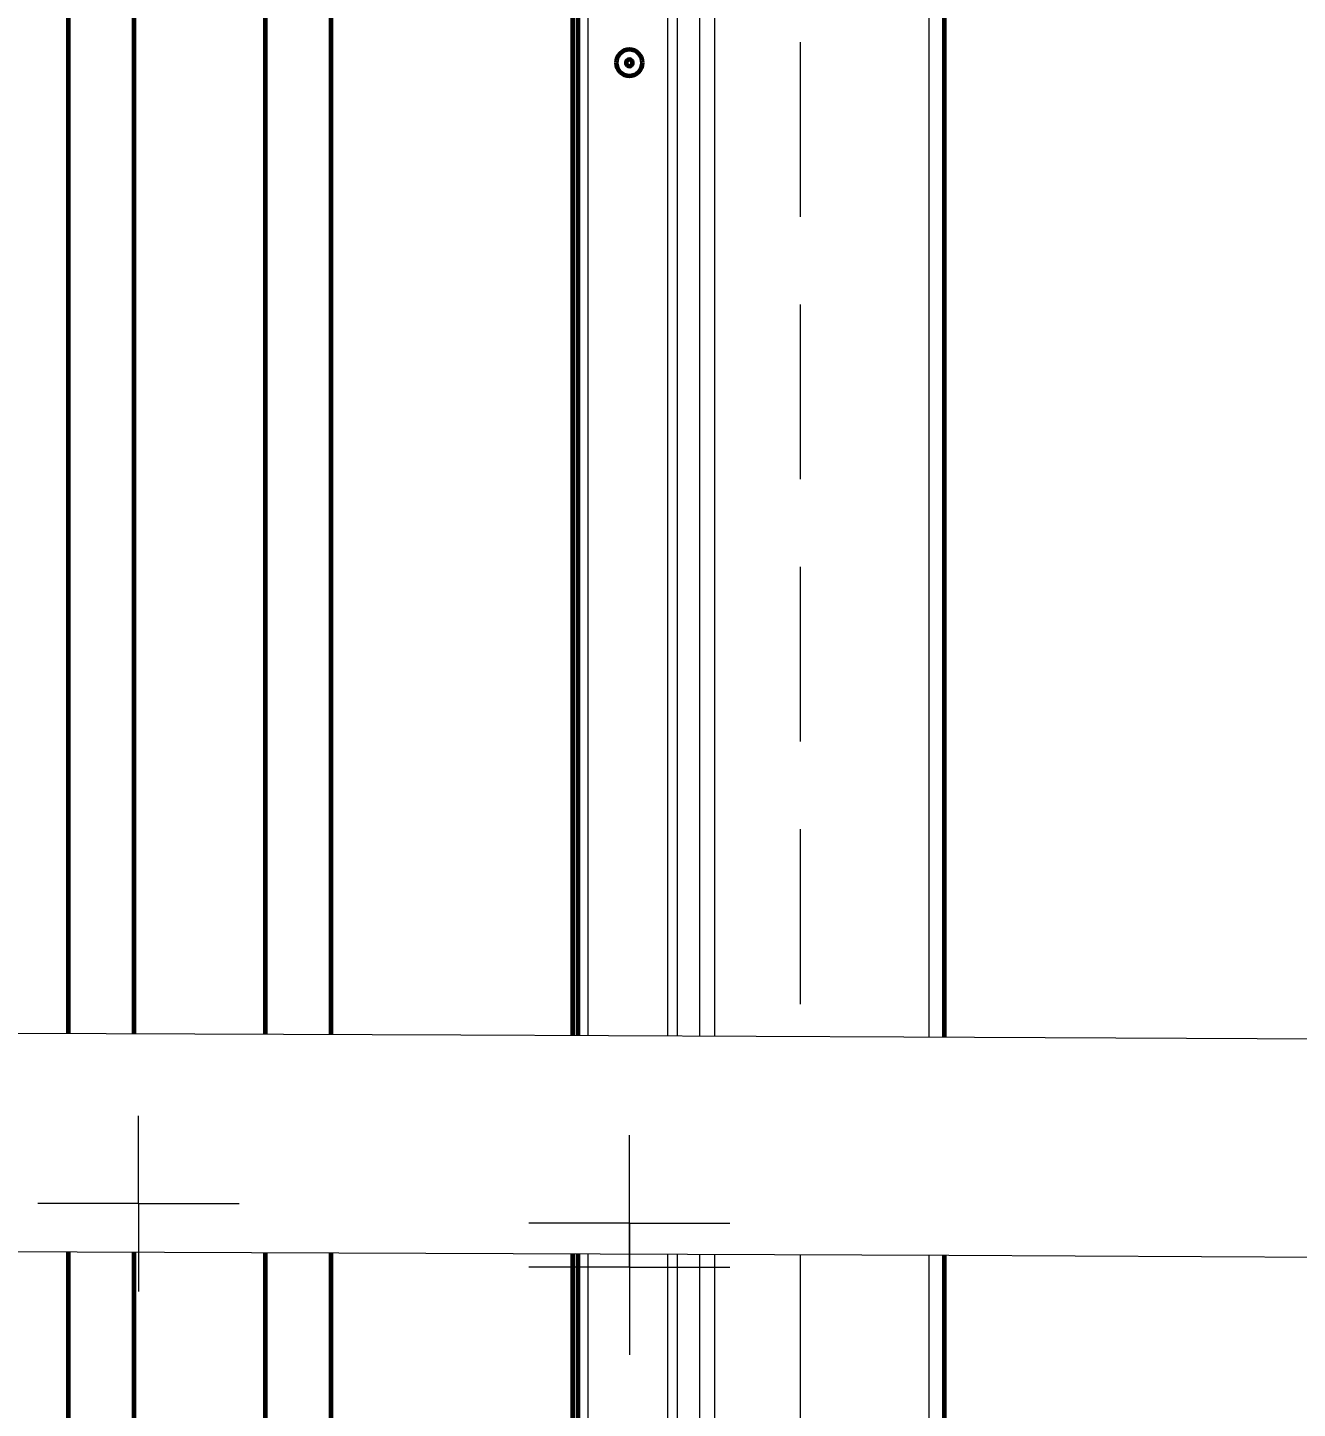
# Model space of a CAD drawing. Header units: millimetres. Extents: x 0 to 594, y 0 to 420.
# Drawn here: x 460.98 to 490.01, y 340 to 371.58 of the extents above; entities that cross this region are included whole.
import ezdxf

# ---------------------------------------------------------------- set-up
doc = ezdxf.new("R2010")
doc.units = ezdxf.units.MM
for name, pattern in [('K5LT_AXLED', [19.5, 15, -1.5, 1.5, -1.5]), ('K5LT_BASIC', [0]), ('K5LT_DASHED', [6, 4, -2]), ('K5LT_THIN', [0]), ('K5LT_THIN_INCLUDED_TO_HATCHING', [0])]:
    doc.linetypes.add(name, pattern=pattern)
doc.layers.add('LAYER', color=7, linetype='Continuous')
doc.layers.add('Системный слой', color=7, linetype='Continuous')
doc.styles.add('KDIMTEXTSTYLE', font='GOST_AU.SHX', dxfattribs={"width": 0.96, "oblique": 15, "height": 5})
doc.dimstyles.new('KDIMSTYLE (0.10)', dxfattribs={"dimtxt": 5, "dimasz": 1, "dimexe": 2, "dimexo": 0, "dimgap": 1, "dimtad": 1, "dimlfac": 10, "dimtxsty": 'KDIMTEXTSTYLE', "dimsah": 1, "dimcen": 0, "dimdle": 1, "dimadec": 0, "dimazin": 0, "dimtfac": 0.667, "dimtmove": 0, "dimatfit": 3, "dimfxl": 1, "dimtvp": 1, "dimtolj": 1, "dimtzin": 0, "dimarcsym": 0})

# ---------------------------------------------------------------- blocks, each defined once
blk = doc.blocks.new('U7')
at = {"layer": 'Системный слой', "color": 7, "linetype": 'K5LT_THIN', "lineweight": 18}
for p, q in [((476.687, 380.772), (476.687, 348.515)), ((476.687, 343.515), (476.687, 314.323))]:
    blk.add_line(p, q, dxfattribs=at)
blk = doc.blocks.new('U8')
at = {"layer": 'Системный слой', "color": 7, "linetype": 'K5LT_THIN', "lineweight": 18}
for p, q in [((476.344, 380.746), (476.344, 348.517)), ((476.344, 343.517), (476.344, 314.323))]:
    blk.add_line(p, q, dxfattribs=at)
blk = doc.blocks.new('U108')
at = {"layer": 'Системный слой', "color": 5, "linetype": 'K5LT_BASIC', "lineweight": 60, "true_color": 0x0000ff}
for p, q in [((467.92, 348.55), (467.92, 380.042)), ((467.92, 315.05), (467.92, 343.55))]:
    blk.add_line(p, q, dxfattribs=at)
blk = doc.blocks.new('U110')
at = {"layer": 'Системный слой', "color": 5, "linetype": 'K5LT_BASIC', "lineweight": 60, "true_color": 0x0000ff}
for p, q in [((466.42, 348.556), (466.42, 380.697)), ((466.42, 314.398), (466.42, 343.556))]:
    blk.add_line(p, q, dxfattribs=at)
blk = doc.blocks.new('U111')
at = {"layer": 'Системный слой', "color": 5, "linetype": 'K5LT_BASIC', "lineweight": 60, "true_color": 0x0000ff}
for p, q in [((463.42, 348.566), (463.42, 380.697)), ((463.42, 314.398), (463.42, 343.567))]:
    blk.add_line(p, q, dxfattribs=at)
blk = doc.blocks.new('U115')
at = {"layer": 'Системный слой', "color": 5, "linetype": 'K5LT_BASIC', "lineweight": 60, "true_color": 0x0000ff}
for p, q in [((461.92, 348.571), (461.92, 380.697)), ((461.92, 314.398), (461.92, 343.572))]:
    blk.add_line(p, q, dxfattribs=at)
blk = doc.blocks.new('U117')
at = {"layer": 'Системный слой', "color": 5, "linetype": 'K5LT_BASIC', "lineweight": 60, "true_color": 0x0000ff}
for p, q in [((473.56, 374.423), (473.56, 348.529)), ((473.56, 343.529), (473.56, 320.669))]:
    blk.add_line(p, q, dxfattribs=at)
blk = doc.blocks.new('U118')
at = {"layer": 'Системный слой', "color": 5, "linetype": 'K5LT_BASIC', "lineweight": 60, "true_color": 0x0000ff}
for p, q in [((473.44, 374.522), (473.44, 348.529)), ((473.44, 343.529), (473.44, 320.57))]:
    blk.add_line(p, q, dxfattribs=at)
blk = doc.blocks.new('U119')
at = {"layer": 'Системный слой', "color": 7, "linetype": 'K5LT_THIN', "lineweight": 18}
for p, q in [((475.609, 374.372), (475.609, 348.52)), ((475.609, 343.52), (475.609, 320.72))]:
    blk.add_line(p, q, dxfattribs=at)
blk = doc.blocks.new('U120')
at = {"layer": 'Системный слой', "color": 7, "linetype": 'K5LT_THIN', "lineweight": 18}
for p, q in [((475.834, 372.651), (475.834, 348.519)), ((475.834, 343.519), (475.834, 322.444))]:
    blk.add_line(p, q, dxfattribs=at)
blk = doc.blocks.new('U121')
at = {"layer": 'Системный слой', "color": 7, "linetype": 'K5LT_THIN', "lineweight": 18}
for p, q in [((473.79, 374.372), (473.79, 348.528)), ((473.79, 343.528), (473.79, 320.72))]:
    blk.add_line(p, q, dxfattribs=at)
blk = doc.blocks.new('U159')
at = {"layer": 'Системный слой', "color": 7, "linetype": 'K5LT_THIN', "lineweight": 18}
for p, q in [((481.59, 379.946), (481.59, 348.494)), ((481.59, 343.494), (481.59, 314.323))]:
    blk.add_line(p, q, dxfattribs=at)
blk = doc.blocks.new('U160')
at = {"layer": 'Системный слой', "color": 5, "linetype": 'K5LT_BASIC', "lineweight": 60, "true_color": 0x0000ff}
for p, q in [((481.94, 379.946), (481.94, 348.492)), ((481.94, 343.493), (481.94, 314.323))]:
    blk.add_line(p, q, dxfattribs=at)
blk = doc.blocks.new('KDIMARROW_01')
at = {"layer": 'LAYER'}
blk.add_hatch(color=0, dxfattribs=at).paths.add_polyline_path([(0, 0), (-5, 0.658), (-4.5, 0), (-5, -0.658)])
at = {"layer": 'LAYER', "color": 0, "linetype": 'K5LT_THIN', "lineweight": 18}
for p, q in [((-4.5, 0), (-5, 0.658)), ((-5, 0.658), (0, 0)), ((0, 0), (-5, -0.658)), ((-5, -0.658), (-4.5, 0))]:
    blk.add_line(p, q, dxfattribs=at)
at = {"layer": 'Системный слой', "color": 0, "linetype": 'K5LT_THIN', "lineweight": 18}
blk.add_line((0, 0), (-1, 0), dxfattribs=at)
blk = doc.blocks.new('U250')
at = {"layer": 'Системный слой', "color": 5, "linetype": 'K5LT_BASIC', "lineweight": 60, "true_color": 0x0000ff}
for start, end in [(0, 180), (180, 0)]:
    blk.add_arc((463.515, 381.997), 0.3, start, end, dxfattribs=at)
blk = doc.blocks.new('U251')
at = {"layer": 'Системный слой', "color": 5, "linetype": 'K5LT_BASIC', "lineweight": 60, "true_color": 0x0000ff}
for start, end in [(0, 180), (180, 0)]:
    blk.add_arc((463.515, 381.997), 0.075, start, end, dxfattribs=at)
blk = doc.blocks.new('U252')
at = {"layer": 'Системный слой', "color": 30, "linetype": 'K5LT_AXLED', "lineweight": 18, "true_color": 0xff8000}
for q in [(463.515, 346.692), (461.215, 344.681), (463.515, 342.669), (465.815, 344.681)]:
    blk.add_line((463.515, 344.681), q, dxfattribs=at)
blk = doc.blocks.new('U249')
at = {"layer": 'Системный слой'}
for name in ['U250', 'U251', 'U252']:
    blk.add_blockref(name, (0, 0), dxfattribs=at)
blk = doc.blocks.new('U274')
at = {"layer": 'Системный слой', "color": 5, "linetype": 'K5LT_BASIC', "lineweight": 60, "true_color": 0x0000ff}
for start, end in [(0, 180), (180, 0)]:
    blk.add_arc((474.74, 370.772), 0.3, start, end, dxfattribs=at)
blk = doc.blocks.new('U275')
at = {"layer": 'Системный слой', "color": 5, "linetype": 'K5LT_BASIC', "lineweight": 60, "true_color": 0x0000ff}
for start, end in [(0, 180), (180, 0)]:
    blk.add_arc((474.74, 370.772), 0.075, start, end, dxfattribs=at)
blk = doc.blocks.new('U276')
at = {"layer": 'Системный слой', "color": 30, "linetype": 'K5LT_AXLED', "lineweight": 18, "true_color": 0xff8000}
for q in [(474.74, 346.245), (472.44, 344.233), (474.74, 342.222), (477.04, 344.233)]:
    blk.add_line((474.74, 344.233), q, dxfattribs=at)
blk = doc.blocks.new('U273')
at = {"layer": 'Системный слой'}
for name in ['U274', 'U275', 'U276']:
    blk.add_blockref(name, (0, 0), dxfattribs=at)
blk = doc.blocks.new('U278')
at = {"layer": 'Системный слой', "color": 30, "linetype": 'K5LT_AXLED', "lineweight": 18, "true_color": 0xff8000}
for q in [(474.74, 345.228), (472.44, 343.227), (474.74, 341.227), (477.04, 343.227)]:
    blk.add_line((474.74, 343.227), q, dxfattribs=at)
blk = doc.blocks.new('U277')
at = {"layer": 'Системный слой'}
blk.add_blockref('U278', (0, 0), dxfattribs=at)
blk = doc.blocks.new('U432')
at = {"layer": 'Системный слой', "color": 7, "linetype": 'K5LT_DASHED', "lineweight": 18}
for p, q in [((478.644, 389.246), (478.644, 348.507)), ((478.644, 343.507), (478.644, 332.414))]:
    blk.add_line(p, q, dxfattribs=at)
blk = doc.blocks.new('U396')
at = {"layer": 'Системный слой'}
blk.add_blockref('U432', (0, 0), dxfattribs=at)
blk = doc.blocks.new('U543')
at = {"layer": 'LAYER', "color": 7, "linetype": 'K5LT_THIN_INCLUDED_TO_HATCHING', "lineweight": 18}
for p, q in [((462.117, 343.571), (452.153, 343.599)), ((472.082, 343.535), (462.117, 343.571)), ((482.047, 343.492), (472.082, 343.535)), ((492.012, 343.443), (482.047, 343.492))]:
    blk.add_line(p, q, dxfattribs=at)
blk = doc.blocks.new('U544')
at = {"layer": 'LAYER', "color": 7, "linetype": 'K5LT_THIN_INCLUDED_TO_HATCHING', "lineweight": 18}
for p, q in [((460.749, 348.576), (470.885, 348.54)), ((470.885, 348.54), (481.02, 348.497)), ((481.02, 348.497), (491.156, 348.447))]:
    blk.add_line(p, q, dxfattribs=at)

msp = doc.modelspace()

# ---------------------------------------------------------------- block references
at = {"layer": 'Системный слой'}
for name in ['U396', 'U249', 'U115', 'U111', 'U110', 'U8', 'U7', 'U108', 'U159', 'U160', 'U118', 'U117', 'U121', 'U119', 'U120', 'U273', 'U544', 'U277', 'U543']:
    msp.add_blockref(name, (0, 0), dxfattribs=at)

# ---------------------------------------------------------------- dimensions: what is measured, and where the dimension line sits
at = {"layer": 'Системный слой', "color": 7}
msp.add_linear_dim(base=(579.88355, 394.31988), p1=(494.18528, 285.89791), p2=(484.01471, 394.31988), angle=90, text='\\H5.0;\\W0.965;\\Q15;\\H5.0;\\W0.965;\\Q15;\\Q15;H\\X\\H5.0;\\W0.965;\\Q15;\\Q15;max 2200', dimstyle='KDIMSTYLE (0.10)', override={"dimexo": 0, "dimblk1": 'KDIMARROW_01', "dimblk2": 'KDIMARROW_01', "dimse1": 0, "dimse2": 0, "dimclrt": 7, "dimtolj": 1}, dxfattribs=at).render()

doc.saveas('drawing.dxf')
